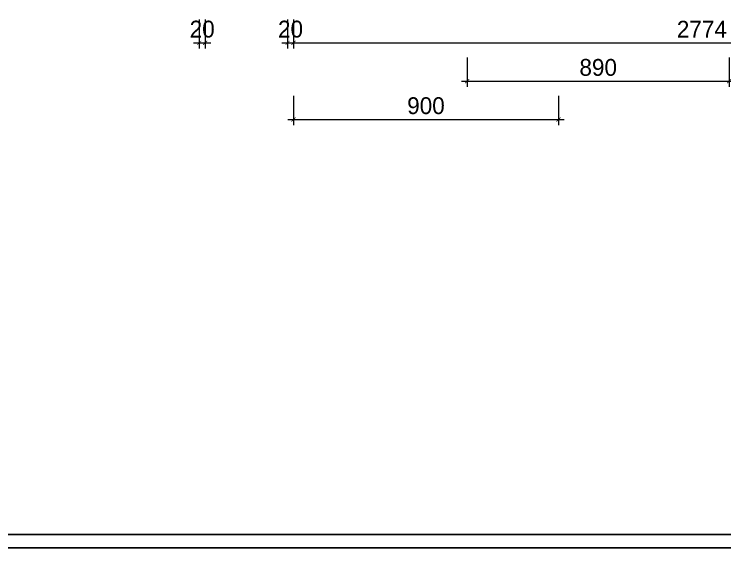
# Model space of a CAD drawing. Header units: millimetres. Extents: x 0 to 28440, y -12508 to -2066.
# Drawn here: x 5909 to 8322, y -12347 to -10535 of the extents above; entities that cross this region are included whole.
import ezdxf

# ---------------------------------------------------------------- set-up
doc = ezdxf.new("R2010")
doc.units = ezdxf.units.MM
for name, color, linetype in [('CAD_  Default', 7, 'Continuous'), ('SH-尺寸标注', 32, 'Continuous'), ('图框', 4, 'Continuous')]:
    doc.layers.add(name, color=color, linetype=linetype)
doc.styles.get("Standard").update_dxf_attribs({"font": 'GothicA1-Regular.ttf'})
doc.dimstyles.new('D_8_1.4', dxfattribs={"dimtxt": 57.14286, "dimasz": 14.285715, "dimexe": 19.04762, "dimexo": 0, "dimgap": 0, "dimtad": 1, "dimdec": 0, "dimzin": 1, "dimdsep": 46, "dimtxsty": 'Standard', "dimblk": 'ARCHTICK', "dimcen": 0.09, "dimdle": 19.04762, "dimclrd": 32, "dimclre": 32, "dimclrt": 2, "dimadec": 0, "dimazin": 0, "dimtfac": 1, "dimtdec": 4, "dimtix": 1, "dimtmove": 2, "dimatfit": 3, "dimfxl": 80.000002, "dimfxlon": 1, "dimtolj": 1, "dimtzin": 0, "dimlwd": 9, "dimlwe": 9, "dimarcsym": 0})

# ---------------------------------------------------------------- blocks, each defined once
blk = doc.blocks.new('_Frame5385020')
at = {"layer": 'CAD_  Default', "color": 255, "linetype": 'Continuous', "flags": 128}
for points in [[(35.4125, 0.17), (35.4125, -22.83), (0.8017, -22.83), (0.8017, 0.17), (35.4125, 0.17)], [(0.9267, -22.705), (0.9267, 0.045), (31.9125, 0.045), (31.9125, -22.705), (0.9267, -22.705)]]:
    blk.add_lwpolyline(points, dxfattribs=at)
blk = doc.blocks.new('_ArchTick')
at = {"color": 0, "linetype": 'ByBlock', "const_width": 0.15}
blk.add_lwpolyline([(-0.5, -0.5), (0.5, 0.5)], dxfattribs=at)
blk = doc.blocks.new('*D245')
at = {"layer": 'Defpoints', "color": 0}
for p in [(8337.2, -10682.3), (9227.2, -10682.3), (9227.2, -10762.3)]:
    blk.add_point(p, dxfattribs=at)
at = {"layer": 'SH-尺寸标注', "color": 32, "linetype": 'Continuous', "lineweight": 9}
for p, q in [((8337.2, -10682.3), (8337.2, -10781.4)), ((9227.2, -10682.3), (9227.2, -10781.4)), ((8318.1, -10762.3), (9246.2, -10762.3))]:
    blk.add_line(p, q, dxfattribs=at)
at = {"layer": 'SH-尺寸标注', "color": 32, "lineweight": 9, "xscale": 14.28571493455343, "yscale": 14.28571493455343, "zscale": 14.28571493455343, "rotation": 180}
blk.add_blockref('_ArchTick', (8337.2, -10762.3), dxfattribs=at)
at = {"layer": 'SH-尺寸标注', "color": 32, "lineweight": 9, "xscale": 14.28571493455343, "yscale": 14.28571493455343, "zscale": 14.28571493455343}
blk.add_blockref('_ArchTick', (9227.2, -10762.3), dxfattribs=at)
at = {"layer": 'SH-尺寸标注', "color": 2, "insert": (8782.2, -10715.7), "char_height": 57.14, "attachment_point": 5}
blk.add_mtext('\\A1;890', dxfattribs=at)
blk = doc.blocks.new('*D240')
at = {"layer": 'Defpoints', "color": 0}
for p in [(6537.2, -10552.3), (6557.2, -10552.3), (6557.2, -10632.3)]:
    blk.add_point(p, dxfattribs=at)
at = {"layer": 'SH-尺寸标注', "color": 32, "linetype": 'Continuous', "lineweight": 9}
for p, q in [((6537.2, -10552.3), (6537.2, -10651.4)), ((6557.2, -10552.3), (6557.2, -10651.4)), ((6518.1, -10632.3), (6576.2, -10632.3))]:
    blk.add_line(p, q, dxfattribs=at)
at = {"layer": 'SH-尺寸标注', "color": 32, "lineweight": 9, "xscale": 14.28571493455343, "yscale": 14.28571493455343, "zscale": 14.28571493455343, "rotation": 180}
blk.add_blockref('_ArchTick', (6537.2, -10632.3), dxfattribs=at)
at = {"layer": 'SH-尺寸标注', "color": 32, "lineweight": 9, "xscale": 14.28571493455343, "yscale": 14.28571493455343, "zscale": 14.28571493455343}
blk.add_blockref('_ArchTick', (6557.2, -10632.3), dxfattribs=at)
at = {"layer": 'SH-尺寸标注', "color": 2, "insert": (6547.2, -10585.7), "char_height": 57.14, "attachment_point": 5}
blk.add_mtext('\\A1;20', dxfattribs=at)
blk = doc.blocks.new('*D239')
at = {"layer": 'Defpoints', "color": 0}
for p in [(6857.2, -10812.3), (7757.2, -10812.3), (7757.2, -10892.3)]:
    blk.add_point(p, dxfattribs=at)
at = {"layer": 'SH-尺寸标注', "color": 32, "linetype": 'Continuous', "lineweight": 9}
for p, q in [((6857.2, -10812.3), (6857.2, -10911.4)), ((7757.2, -10812.3), (7757.2, -10911.4)), ((6838.1, -10892.3), (7776.2, -10892.3))]:
    blk.add_line(p, q, dxfattribs=at)
at = {"layer": 'SH-尺寸标注', "color": 32, "lineweight": 9, "xscale": 14.28571493455343, "yscale": 14.28571493455343, "zscale": 14.28571493455343, "rotation": 180}
blk.add_blockref('_ArchTick', (6857.2, -10892.3), dxfattribs=at)
at = {"layer": 'SH-尺寸标注', "color": 32, "lineweight": 9, "xscale": 14.28571493455343, "yscale": 14.28571493455343, "zscale": 14.28571493455343}
blk.add_blockref('_ArchTick', (7757.2, -10892.3), dxfattribs=at)
at = {"layer": 'SH-尺寸标注', "color": 2, "insert": (7307.2, -10845.7), "char_height": 57.14, "attachment_point": 5}
blk.add_mtext('\\A1;900', dxfattribs=at)
blk = doc.blocks.new('*D238')
at = {"layer": 'Defpoints', "color": 0}
for p in [(6837.2, -10552.3), (6857.2, -10552.3), (6857.2, -10632.3)]:
    blk.add_point(p, dxfattribs=at)
at = {"layer": 'SH-尺寸标注', "color": 32, "linetype": 'Continuous', "lineweight": 9}
for p, q in [((6837.2, -10552.3), (6837.2, -10651.4)), ((6857.2, -10552.3), (6857.2, -10651.4)), ((6818.1, -10632.3), (6876.2, -10632.3))]:
    blk.add_line(p, q, dxfattribs=at)
at = {"layer": 'SH-尺寸标注', "color": 32, "lineweight": 9, "xscale": 14.28571493455343, "yscale": 14.28571493455343, "zscale": 14.28571493455343, "rotation": 180}
blk.add_blockref('_ArchTick', (6837.2, -10632.3), dxfattribs=at)
at = {"layer": 'SH-尺寸标注', "color": 32, "lineweight": 9, "xscale": 14.28571493455343, "yscale": 14.28571493455343, "zscale": 14.28571493455343}
blk.add_blockref('_ArchTick', (6857.2, -10632.3), dxfattribs=at)
at = {"layer": 'SH-尺寸标注', "color": 2, "insert": (6847.2, -10585.7), "char_height": 57.14, "attachment_point": 5}
blk.add_mtext('\\A1;20', dxfattribs=at)
blk = doc.blocks.new('*D237')
at = {"layer": 'Defpoints', "color": 0}
for p in [(7447.2, -10682.3), (8337.2, -10682.3), (8337.2, -10762.3)]:
    blk.add_point(p, dxfattribs=at)
at = {"layer": 'SH-尺寸标注', "color": 32, "linetype": 'Continuous', "lineweight": 9}
for p, q in [((7447.2, -10682.3), (7447.2, -10781.4)), ((8337.2, -10682.3), (8337.2, -10781.4)), ((7428.1, -10762.3), (8356.2, -10762.3))]:
    blk.add_line(p, q, dxfattribs=at)
at = {"layer": 'SH-尺寸标注', "color": 32, "lineweight": 9, "xscale": 14.28571493455343, "yscale": 14.28571493455343, "zscale": 14.28571493455343, "rotation": 180}
blk.add_blockref('_ArchTick', (7447.2, -10762.3), dxfattribs=at)
at = {"layer": 'SH-尺寸标注', "color": 32, "lineweight": 9, "xscale": 14.28571493455343, "yscale": 14.28571493455343, "zscale": 14.28571493455343}
blk.add_blockref('_ArchTick', (8337.2, -10762.3), dxfattribs=at)
at = {"layer": 'SH-尺寸标注', "color": 2, "insert": (7892.2, -10715.7), "char_height": 57.14, "attachment_point": 5}
blk.add_mtext('\\A1;890', dxfattribs=at)
blk = doc.blocks.new('*D233')
at = {"layer": 'Defpoints', "color": 0}
for p in [(6857.2, -10552.3), (9631.2, -10552.3), (9631.2, -10632.3)]:
    blk.add_point(p, dxfattribs=at)
at = {"layer": 'SH-尺寸标注', "color": 32, "linetype": 'Continuous', "lineweight": 9}
for p, q in [((6857.2, -10552.3), (6857.2, -10651.4)), ((9631.2, -10552.3), (9631.2, -10651.4)), ((6838.1, -10632.3), (9650.2, -10632.3))]:
    blk.add_line(p, q, dxfattribs=at)
at = {"layer": 'SH-尺寸标注', "color": 32, "lineweight": 9, "xscale": 14.28571493455343, "yscale": 14.28571493455343, "zscale": 14.28571493455343, "rotation": 180}
blk.add_blockref('_ArchTick', (6857.2, -10632.3), dxfattribs=at)
at = {"layer": 'SH-尺寸标注', "color": 32, "lineweight": 9, "xscale": 14.28571493455343, "yscale": 14.28571493455343, "zscale": 14.28571493455343}
blk.add_blockref('_ArchTick', (9631.2, -10632.3), dxfattribs=at)
at = {"layer": 'SH-尺寸标注', "color": 2, "insert": (8244.2, -10585.7), "char_height": 57.14, "attachment_point": 5}
blk.add_mtext('\\A1;2774', dxfattribs=at)

msp = doc.modelspace()

# ---------------------------------------------------------------- block references
at = {"layer": '图框', "color": 7, "xscale": 364.04736328125, "yscale": 364.04736328125}
msp.add_blockref('_Frame5385020', (-291.8, -4035.3), dxfattribs=at)

# ---------------------------------------------------------------- dimensions: what is measured, and where the dimension line sits
at = {"layer": 'SH-尺寸标注', "color": 32, "linetype": 'Continuous'}
for base, p1, p2, picture, middle in [((6557.2, -10632.3), (6537.2, -10552.3), (6557.2, -10552.3), '*D240', (6547.2, -10585.7)), ((6857.2, -10632.3), (6837.2, -10552.3), (6857.2, -10552.3), '*D238', (6847.2, -10585.7)), ((9631.2, -10632.3), (6857.2, -10552.3), (9631.2, -10552.3), '*D233', (8244.2, -10585.7)), ((8337.2, -10762.3), (7447.2, -10682.3), (8337.2, -10682.3), '*D237', (7892.2, -10715.7)), ((9227.2, -10762.3), (8337.2, -10682.3), (9227.2, -10682.3), '*D245', (8782.2, -10715.7)), ((7757.2, -10892.3), (6857.2, -10812.3), (7757.2, -10812.3), '*D239', (7307.2, -10845.7))]:
    dim = msp.add_linear_dim(base=base, p1=p1, p2=p2, dimstyle='D_8_1.4', override={"dimscale": 1, "dimclrt": 2}, dxfattribs=at)
    dim.commit()
    dim.dimension.update_dxf_attribs({"geometry": picture, "text_midpoint": middle, "dimtype": 160})

doc.saveas('drawing.dxf')
